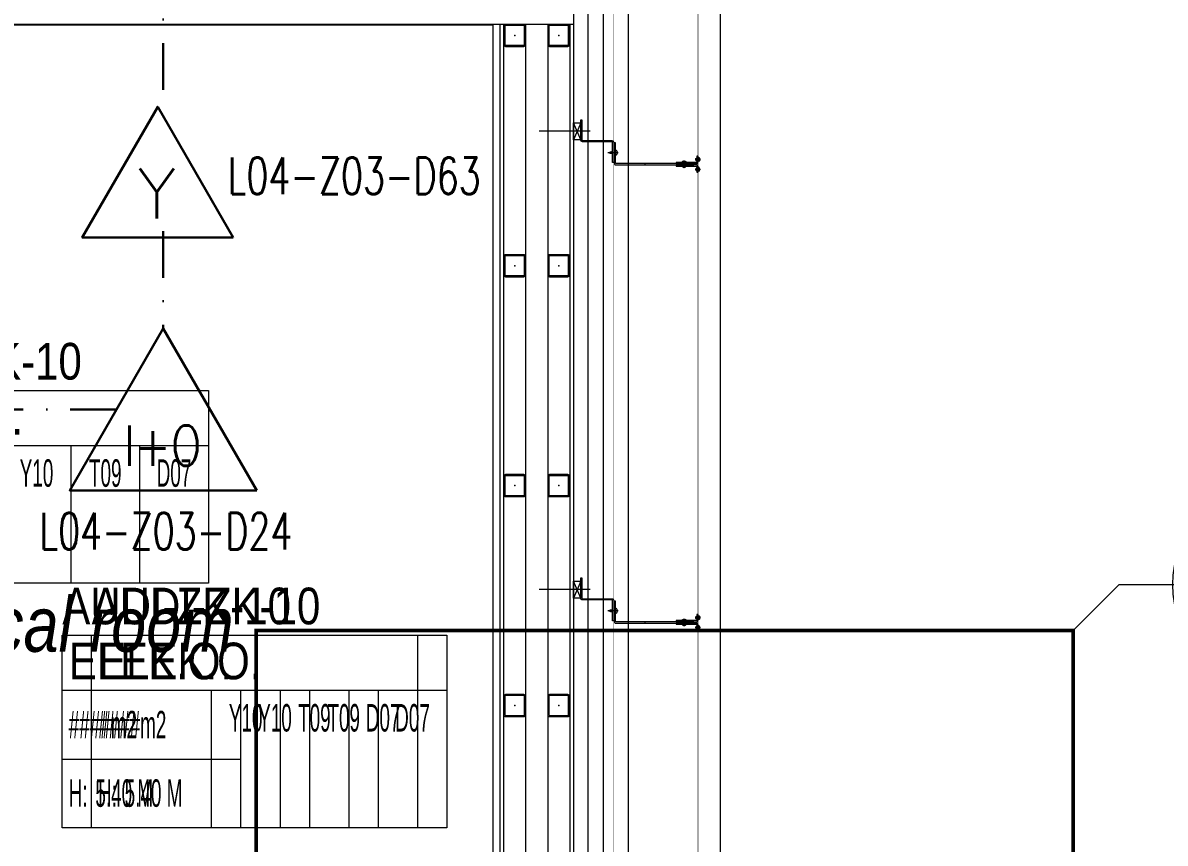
# Model space of a CAD drawing. Extents: x -1133 to 23780, y -1311 to 8245.
# Drawn here: x 4632.3 to 4943.9, y 2139.8 to 2363.6 of the extents above; entities that cross this region are included whole.
import ezdxf
from ezdxf.enums import TextEntityAlignment as Align

# ---------------------------------------------------------------- set-up
doc = ezdxf.new("R2010")
doc.units = 0
doc.header["$MEASUREMENT"] = 0
doc.linetypes.add('DASHDOT', pattern=[25.4, 12.7, -6.35, 0, -6.35])
doc.linetypes.add('HIDDEN2', pattern=[4.7625, 3.175, -1.5875])
doc.layers.get('0').update_dxf_attribs({"color": 9, "lineweight": 9})
for name, color, linetype, lineweight in [('06D', 9, 'Continuous', 9), ('10', 9, 'Continuous', 9), ('11', 9, 'Continuous', 9), ('14', 9, 'Continuous', 9), ('21', 9, 'Continuous', 9), ('33', 9, 'BATTING', 9), ('40', 9, 'Continuous', 9), ('40B', 9, 'Continuous', 9), ('E-DEDEKTÖR NUMARALARI', 20, 'Continuous', 30), ('E-KABLO', 7, 'Continuous', 30), ('E-KOMBİNE DEDEKTÖR (ISI+OPTİK DUMAN)', 7, 'Continuous', 30), ('E-YÜKSELTİLMİŞ DÖŞEME İÇİNDE DUMAN DEDEKTÖRÜ', 7, 'Continuous', 30)]:
    doc.layers.add(name, color=color, linetype=linetype, lineweight=lineweight)
doc.styles.add('Arial', font='arial.ttf', dxfattribs={"height": 2.5})
doc.styles.add('E-YAZI', font='txttw.shx')
doc.styles.add('MuuM_TEXT-ITALIC', font='ARIALNI.TTF')
doc.styles.add('MuuM_TEXT-STANDART', font='ARIALN.TTF')
doc.linetypes.add('BATTING', pattern='A,0.0001,-0.1,[134,ltypeshp.shx,S=0.1,R=0,X=-0.1,Y=0],-0.2,[134,ltypeshp.shx,S=0.1,R=180,X=0.1,Y=0],-0.1', length=0.4001)

# ---------------------------------------------------------------- blocks, each defined once
blk = doc.blocks.new('0_detailbox1')
blk.add_lwpolyline([(10.411, -2.5), (7.911, 0), (-5, 0)])
blk.add_circle((0, 0), 5)
at = {"style": 'Arial'}
blk.add_attdef('DETAYADI', text='', height=3, dxfattribs=at).set_placement((0, 0), align=Align.BOTTOM_CENTER)
blk.add_attdef('PAFTAADI', text='', height=2, dxfattribs=at).set_placement((0, -0.5), align=Align.TOP_CENTER)
blk = doc.blocks.new('p- alum kaplama profil')
at = {"lineweight": 13}
blk.add_lwpolyline([(7.12, 12.59), (7.12, 26.49)], dxfattribs=at)
at = {"lineweight": 5}
blk.add_lwpolyline([(9.44, 15.16), (4.79, 15.16), (4.79, 17.16), (9.44, 17.16)], close=True, dxfattribs=at)
for points in [[(4.79, 15.16), (9.44, 17.16)], [(9.44, 15.16), (4.79, 17.16)]]:
    blk.add_lwpolyline(points, dxfattribs=at)
at = {"lineweight": 18}
blk.add_lwpolyline([(4.09, 6.16), (-1.41, 6.16), (-1.41, 6.46), (4.09, 6.46, 0.414214), (4.29, 6.66), (4.29, 14.66, -0.414214), (4.79, 15.16), (10.29, 15.16), (10.29, 14.86), (4.79, 14.86, 0.414214), (4.59, 14.66), (4.59, 6.66, -0.414214)], format="xyb", close=True, dxfattribs=at)
blk.add_lwpolyline([(-2.06, 5.56), (-2.06, -2.34), (-2.06, -15.69), (-1.66, -15.69), (-1.66, -2.34), (-1.66, 5.56), (-1.66, 5.56), (-1.66, 5.57), (-1.66, 5.57), (-1.66, 5.58), (-1.66, 5.58), (-1.65, 5.59), (-1.65, 5.59), (-1.65, 5.59), (-1.65, 5.6), (-1.65, 5.6), (-1.64, 5.61), (-1.64, 5.61), (-1.64, 5.62), (-1.64, 5.62), (-1.63, 5.62), (-1.63, 5.63), (-1.63, 5.63), (-1.62, 5.63), (-1.62, 5.64), (-1.61, 5.64), (-1.61, 5.64), (-1.61, 5.64), (-1.6, 5.65), (-1.6, 5.65), (-1.59, 5.65), (-1.59, 5.65), (-1.58, 5.65), (-1.58, 5.65), (-1.57, 5.66), (-1.57, 5.66), (-1.56, 5.66), (-1.56, 5.66), (3.94, 5.66), (3.94, 6.06), (-1.56, 6.06), (-1.58, 6.06), (-1.61, 6.05), (-1.63, 6.05), (-1.66, 6.05), (-1.68, 6.04), (-1.7, 6.03), (-1.73, 6.03), (-1.75, 6.02), (-1.77, 6.01), (-1.79, 6), (-1.82, 5.99), (-1.84, 5.97), (-1.86, 5.96), (-1.88, 5.94), (-1.89, 5.93), (-1.91, 5.91), (-1.93, 5.89), (-1.95, 5.87), (-1.96, 5.85), (-1.97, 5.83), (-1.99, 5.81), (-2, 5.79), (-2.01, 5.77), (-2.02, 5.75), (-2.03, 5.72), (-2.04, 5.7), (-2.04, 5.68), (-2.05, 5.65), (-2.05, 5.63), (-2.06, 5.61), (-2.06, 5.58)], close=True)
blk.add_lwpolyline([(-1.66, -2.34), (-2.06, -2.34)])
for points in [[(-2.36, -10.84), (-2.36, -16.39), (-2.36, -16.39, -0.414214), (-2.51, -16.54), (-2.51, -16.54), (-4.06, -16.54), (-4.06, -16.84), (-2.51, -16.84), (-2.51, -16.84, 0.414214), (-2.06, -16.39), (-2.06, -10.84)], [(-1.36, -10.84), (-1.66, -10.84), (-1.66, -16.39, 0.414214), (-1.21, -16.84), (-1.21, -16.84), (0.34, -16.84), (0.34, -16.54), (-1.21, -16.54), (-1.21, -16.54, -0.414214), (-1.36, -16.39), (-1.36, -16.39)]]:
    blk.add_lwpolyline(points, format="xyb", close=True)
for points in [[(1.61, 6.87, -10), (0.98, 6.96, -10)], [(1.56, 7.05, -10), (1.02, 7.13, -10)], [(1.05, 6.91, -10), (1.29, 7.56, -10)], [(1.29, 4.93, -10), (1.29, 7.8, -10)], [(1.53, 6.82, -10), (1.29, 7.56, -10)], [(1.29, 6.16, -10), (1.29, 6.26, -10)], [(0.67, 5.66, -10), (1.91, 5.66, -10)], [(0.67, 5.66, -10), (0.67, 5.64, -10), (0.67, 5.62, -10), (0.67, 5.6, -10), (0.68, 5.58, -10), (0.68, 5.56, -10), (0.69, 5.54, -10), (0.69, 5.52, -10), (0.7, 5.5, -10), (0.7, 5.48, -10), (0.71, 5.46, -10), (0.72, 5.45, -10), (0.73, 5.43, -10), (0.74, 5.41, -10), (0.75, 5.4, -10), (0.76, 5.38, -10), (0.77, 5.36, -10), (0.79, 5.35, -10), (0.8, 5.33, -10), (0.81, 5.32, -10), (0.83, 5.31, -10), (0.84, 5.29, -10), (0.86, 5.28, -10), (0.87, 5.27, -10), (0.89, 5.26, -10), (0.91, 5.25, -10), (0.92, 5.24, -10), (0.94, 5.23, -10), (0.96, 5.22, -10), (0.98, 5.21, -10), (1, 5.21, -10), (1.02, 5.2, -10), (1.03, 5.2, -10)], [(0.96, 5.66, -10), (0.97, 5.66, -10), (0.97, 5.66, -10), (0.97, 5.66, -10), (0.98, 5.66, -10), (0.98, 5.66, -10), (0.99, 5.66, -10), (0.99, 5.66, -10), (1, 5.66, -10), (1, 5.67, -10), (1, 5.67, -10), (1.01, 5.67, -10), (1.01, 5.67, -10), (1.01, 5.67, -10), (1.02, 5.68, -10), (1.02, 5.68, -10), (1.02, 5.68, -10), (1.03, 5.69, -10), (1.03, 5.69, -10), (1.03, 5.69, -10), (1.04, 5.7, -10), (1.04, 5.7, -10), (1.04, 5.7, -10), (1.04, 5.71, -10), (1.04, 5.71, -10), (1.05, 5.72, -10), (1.05, 5.72, -10), (1.05, 5.72, -10), (1.05, 5.73, -10), (1.05, 5.73, -10), (1.05, 5.74, -10), (1.05, 5.74, -10), (1.05, 5.75, -10)], [(1.33, 5.85, -10), (0.98, 5.88, -10)], [(1.03, 5.2, -10), (1.04, 5.2, -10), (1.05, 5.19, -10), (1.05, 5.19, -10), (1.06, 5.19, -10), (1.06, 5.19, -10), (1.07, 5.19, -10), (1.07, 5.19, -10), (1.08, 5.19, -10), (1.08, 5.19, -10), (1.09, 5.19, -10), (1.09, 5.18, -10), (1.1, 5.18, -10), (1.1, 5.18, -10), (1.11, 5.18, -10), (1.11, 5.18, -10), (1.12, 5.18, -10), (1.12, 5.18, -10), (1.13, 5.18, -10), (1.13, 5.18, -10), (1.14, 5.18, -10), (1.15, 5.18, -10), (1.15, 5.18, -10), (1.16, 5.17, -10), (1.16, 5.17, -10), (1.17, 5.17, -10), (1.17, 5.17, -10), (1.18, 5.17, -10), (1.18, 5.17, -10), (1.19, 5.17, -10), (1.19, 5.17, -10), (1.2, 5.17, -10), (1.2, 5.17, -10)], [(1.05, 5.83, -10), (1.05, 6.01, -10)], [(1.05, 5.75, -10), (1.05, 5.83, -10)], [(1.2, 5.17, -10), (1.2, 5.2, -10)], [(1.38, 5.2, -10), (1.2, 5.2, -10)], [(1.38, 5.17, -10), (1.38, 5.2, -10)], [(1.38, 5.17, -10), (1.38, 5.17, -10), (1.39, 5.17, -10), (1.39, 5.17, -10), (1.4, 5.17, -10), (1.41, 5.17, -10), (1.41, 5.17, -10), (1.42, 5.17, -10), (1.42, 5.17, -10), (1.43, 5.17, -10), (1.43, 5.18, -10), (1.44, 5.18, -10), (1.44, 5.18, -10), (1.45, 5.18, -10), (1.45, 5.18, -10), (1.46, 5.18, -10), (1.46, 5.18, -10), (1.47, 5.18, -10), (1.47, 5.18, -10), (1.48, 5.18, -10), (1.48, 5.18, -10), (1.49, 5.18, -10), (1.5, 5.19, -10), (1.5, 5.19, -10), (1.51, 5.19, -10), (1.51, 5.19, -10), (1.52, 5.19, -10), (1.52, 5.19, -10), (1.53, 5.19, -10), (1.53, 5.19, -10), (1.54, 5.19, -10), (1.54, 5.2, -10), (1.55, 5.2, -10)], [(1.53, 5.75, -10), (1.53, 5.92, -10)], [(1.53, 5.75, -10), (1.53, 5.74, -10), (1.53, 5.74, -10), (1.53, 5.73, -10), (1.53, 5.73, -10), (1.53, 5.72, -10), (1.54, 5.72, -10), (1.54, 5.72, -10), (1.54, 5.71, -10), (1.54, 5.71, -10), (1.54, 5.7, -10), (1.54, 5.7, -10), (1.55, 5.7, -10), (1.55, 5.69, -10), (1.55, 5.69, -10), (1.55, 5.69, -10), (1.56, 5.68, -10), (1.56, 5.68, -10), (1.56, 5.68, -10), (1.57, 5.67, -10), (1.57, 5.67, -10), (1.58, 5.67, -10), (1.58, 5.67, -10), (1.58, 5.67, -10), (1.59, 5.66, -10), (1.59, 5.66, -10), (1.6, 5.66, -10), (1.6, 5.66, -10), (1.6, 5.66, -10), (1.61, 5.66, -10), (1.61, 5.66, -10), (1.62, 5.66, -10), (1.62, 5.66, -10)], [(1.55, 5.2, -10), (1.57, 5.2, -10), (1.59, 5.21, -10), (1.6, 5.21, -10), (1.62, 5.22, -10), (1.64, 5.23, -10), (1.66, 5.24, -10), (1.68, 5.25, -10), (1.69, 5.26, -10), (1.71, 5.27, -10), (1.73, 5.28, -10), (1.74, 5.29, -10), (1.76, 5.31, -10), (1.77, 5.32, -10), (1.78, 5.33, -10), (1.8, 5.35, -10), (1.81, 5.36, -10), (1.82, 5.38, -10), (1.83, 5.4, -10), (1.84, 5.41, -10), (1.85, 5.43, -10), (1.86, 5.45, -10), (1.87, 5.46, -10), (1.88, 5.48, -10), (1.89, 5.5, -10), (1.89, 5.52, -10), (1.9, 5.54, -10), (1.9, 5.56, -10), (1.9, 5.58, -10), (1.91, 5.6, -10), (1.91, 5.62, -10), (1.91, 5.64, -10), (1.91, 5.66, -10)], [(-1.36, -13.04, 0), (-1.36, -12.37, 0)], [(-1.36, -13.72, 0), (-1.32, -13.68, 0), (-1.29, -13.65, 0), (-1.26, -13.61, 0), (-1.23, -13.58, 0), (-1.2, -13.54, 0), (-1.18, -13.5, 0), (-1.16, -13.45, 0), (-1.14, -13.41, 0), (-1.12, -13.37, 0), (-1.1, -13.32, 0), (-1.09, -13.28, 0), (-1.08, -13.23, 0), (-1.07, -13.18, 0), (-1.06, -13.14, 0), (-1.06, -13.09, 0), (-1.06, -13.04, 0), (-1.06, -12.99, 0), (-1.06, -12.95, 0), (-1.07, -12.9, 0), (-1.08, -12.85, 0), (-1.09, -12.81, 0), (-1.1, -12.76, 0), (-1.12, -12.72, 0), (-1.14, -12.67, 0), (-1.16, -12.63, 0), (-1.18, -12.59, 0), (-1.2, -12.55, 0), (-1.23, -12.51, 0), (-1.26, -12.47, 0), (-1.29, -12.43, 0), (-1.32, -12.4, 0), (-1.36, -12.37, 0)], [(-2.86, -13.04, 0), (-0.86, -13.04, 0)], [(-2.36, -12.52, 0), (-2.4, -12.53, 0), (-2.43, -12.56, 0), (-2.47, -12.58, 0), (-2.5, -12.6, 0), (-2.53, -12.63, 0), (-2.56, -12.66, 0), (-2.59, -12.69, 0), (-2.61, -12.73, 0), (-2.63, -12.76, 0), (-2.65, -12.8, 0), (-2.67, -12.84, 0), (-2.68, -12.88, 0), (-2.69, -12.92, 0), (-2.7, -12.96, 0), (-2.71, -13, 0), (-2.71, -13.04, 0), (-2.71, -13.08, 0), (-2.7, -13.13, 0), (-2.69, -13.17, 0), (-2.68, -13.21, 0), (-2.67, -13.25, 0), (-2.65, -13.28, 0), (-2.63, -13.32, 0), (-2.61, -13.36, 0), (-2.59, -13.39, 0), (-2.56, -13.42, 0), (-2.53, -13.45, 0), (-2.5, -13.48, 0), (-2.47, -13.51, 0), (-2.43, -13.53, 0), (-2.4, -13.55, 0), (-2.36, -13.57, 0)], [(-2.36, -13.04, 0), (-2.36, -12.52, 0)], [(-2.36, -13.04, 0), (-2.36, -12.73, 0)], [(-2.36, -12.73, 0), (-2.36, -13.04, 0)], [(-1.36, -12.73, 0), (-2.36, -12.73, 0)], [(-2.36, -13.04, 0), (-2.36, -13.36, 0)], [(-2.36, -13.04, 0), (-2.36, -13.57, 0)], [(-2.36, -13.36, 0), (-2.36, -13.04, 0)], [(-1.36, -13.36, 0), (-2.36, -13.36, 0)], [(-1.36, -13.04, 0), (-1.36, -13.72, 0)], [(-3.84, -17.04, 0), (-3.81, -17.07, 0), (-3.78, -17.1, 0), (-3.75, -17.12, 0), (-3.72, -17.15, 0), (-3.69, -17.17, 0), (-3.66, -17.19, 0), (-3.62, -17.21, 0), (-3.59, -17.23, 0), (-3.55, -17.24, 0), (-3.52, -17.26, 0), (-3.48, -17.27, 0), (-3.44, -17.28, 0), (-3.4, -17.28, 0), (-3.36, -17.29, 0), (-3.32, -17.29, 0), (-3.29, -17.29, 0), (-3.25, -17.29, 0), (-3.21, -17.29, 0), (-3.17, -17.28, 0), (-3.13, -17.28, 0), (-3.09, -17.27, 0), (-3.06, -17.26, 0), (-3.02, -17.24, 0), (-2.98, -17.23, 0), (-2.95, -17.21, 0), (-2.91, -17.19, 0), (-2.88, -17.17, 0), (-2.85, -17.15, 0), (-2.82, -17.12, 0), (-2.79, -17.1, 0), (-2.76, -17.07, 0), (-2.73, -17.04, 0)], [(-3.29, -17.04, 0), (-3.84, -17.04, 0)], [(-2.85, -16.54, 0), (-2.86, -16.51, 0), (-2.87, -16.47, 0), (-2.89, -16.44, 0), (-2.91, -16.41, 0), (-2.93, -16.38, 0), (-2.96, -16.35, 0), (-2.98, -16.33, 0), (-3.01, -16.31, 0), (-3.04, -16.29, 0), (-3.07, -16.27, 0), (-3.11, -16.25, 0), (-3.14, -16.24, 0), (-3.18, -16.23, 0), (-3.21, -16.22, 0), (-3.25, -16.22, 0), (-3.29, -16.22, 0), (-3.32, -16.22, 0), (-3.36, -16.22, 0), (-3.39, -16.23, 0), (-3.43, -16.24, 0), (-3.46, -16.25, 0), (-3.5, -16.27, 0), (-3.53, -16.29, 0), (-3.56, -16.31, 0), (-3.59, -16.33, 0), (-3.61, -16.35, 0), (-3.64, -16.38, 0), (-3.66, -16.41, 0), (-3.68, -16.44, 0), (-3.7, -16.47, 0), (-3.71, -16.51, 0), (-3.73, -16.54, 0)], [(-3.29, -16.54, 0), (-3.73, -16.54, 0)], [(-3.29, -16.54, 0), (-3.55, -16.54, 0)], [(-3.55, -16.54, 0), (-3.29, -16.54, 0)], [(-3.55, -17.04, 0), (-3.55, -16.54, 0)], [(-3.29, -17.54, 0), (-3.29, -16.04, 0)], [(-3.29, -16.54, 0), (-2.85, -16.54, 0)], [(-3.29, -16.54, 0), (-3.03, -16.54, 0)], [(-3.03, -16.54, 0), (-3.29, -16.54, 0)], [(-3.29, -17.04, 0), (-2.73, -17.04, 0)], [(-3.03, -17.04, 0), (-3.03, -16.54, 0)], [(-0.56, -17.04, 0), (-1.11, -17.04, 0)], [(0, -17.04, 0), (-0.03, -17.07, 0), (-0.06, -17.1, 0), (-0.09, -17.12, 0), (-0.12, -17.15, 0), (-0.15, -17.17, 0), (-0.18, -17.19, 0), (-0.22, -17.21, 0), (-0.25, -17.23, 0), (-0.29, -17.24, 0), (-0.33, -17.26, 0), (-0.36, -17.27, 0), (-0.4, -17.28, 0), (-0.44, -17.28, 0), (-0.48, -17.29, 0), (-0.52, -17.29, 0), (-0.56, -17.29, 0), (-0.59, -17.29, 0), (-0.63, -17.29, 0), (-0.67, -17.28, 0), (-0.71, -17.28, 0), (-0.75, -17.27, 0), (-0.79, -17.26, 0), (-0.82, -17.24, 0), (-0.86, -17.23, 0), (-0.89, -17.21, 0), (-0.93, -17.19, 0), (-0.96, -17.17, 0), (-0.99, -17.15, 0), (-1.02, -17.12, 0), (-1.05, -17.1, 0), (-1.08, -17.07, 0), (-1.11, -17.04, 0)], [(-1, -16.54, 0), (-0.98, -16.51, 0), (-0.97, -16.47, 0), (-0.95, -16.44, 0), (-0.93, -16.41, 0), (-0.91, -16.38, 0), (-0.88, -16.35, 0), (-0.86, -16.33, 0), (-0.83, -16.31, 0), (-0.8, -16.29, 0), (-0.77, -16.27, 0), (-0.73, -16.25, 0), (-0.7, -16.24, 0), (-0.66, -16.23, 0), (-0.63, -16.22, 0), (-0.59, -16.22, 0), (-0.56, -16.22, 0), (-0.52, -16.22, 0), (-0.48, -16.22, 0), (-0.45, -16.23, 0), (-0.41, -16.24, 0), (-0.38, -16.25, 0), (-0.34, -16.27, 0), (-0.31, -16.29, 0), (-0.28, -16.31, 0), (-0.25, -16.33, 0), (-0.23, -16.35, 0), (-0.2, -16.38, 0), (-0.18, -16.41, 0), (-0.16, -16.44, 0), (-0.14, -16.47, 0), (-0.13, -16.51, 0), (-0.12, -16.54, 0)], [(-0.56, -16.54, 0), (-1, -16.54, 0)], [(-0.56, -16.54, 0), (-0.82, -16.54, 0)], [(-0.82, -16.54, 0), (-0.56, -16.54, 0)], [(-0.82, -17.04, 0), (-0.82, -16.54, 0)], [(-0.56, -17.54, 0), (-0.56, -16.04, 0)], [(-0.56, -16.54, 0), (-0.3, -16.54, 0)], [(-0.56, -16.54, 0), (-0.12, -16.54, 0)], [(-0.3, -16.54, 0), (-0.56, -16.54, 0)], [(-0.56, -17.04, 0), (0, -17.04, 0)], [(-0.3, -17.04, 0), (-0.3, -16.54, 0)]]:
    blk.add_polyline3d(points)
blk = doc.blocks.new('0_roomno2-flat-2')
at = {"layer": '21'}
blk.add_lwpolyline([(96.88, -52.5), (0, -52.5), (0, 0), (96.88, 0)], close=True, dxfattribs=at)
for points in [[(0, -15), (96.88, -15)], [(40.62, -15), (40.62, -52.5)], [(59.38, -15), (59.38, -52.5)], [(78.12, -15), (78.12, -52.5)], [(0, -33.75), (40.62, -33.75)]]:
    blk.add_lwpolyline(points, dxfattribs=at)
at = {"layer": '21', "style": 'MuuM_TEXT-STANDART', "width": 0.6}
blk.add_text('H:', height=7.5, dxfattribs=at).set_placement((1.75, -43.04), align=Align.MIDDLE_LEFT)
at = {"layer": '21', "style": 'Arial'}
blk.add_attdef('ODANO', (0, 5.85), '', height=10, dxfattribs=at)
blk.add_attdef('MEKANADI', text='', height=10, dxfattribs=at).set_placement((1.75, -15), align=Align.BOTTOM_LEFT)
at = {"layer": '21', "style": 'MuuM_TEXT-STANDART', "width": 0.6}
for tag, p in [('YER01', (50, -22.5)), ('TAVAN01', (68.75, -22.5)), ('DUVAR01', (87.5, -22.5)), ('YER02', (50, -33.75)), ('TAVAN02', (68.75, -33.75)), ('DUVAR02', (87.5, -33.75)), ('YER03', (50, -45)), ('TAVAN03', (68.75, -45)), ('DUVAR03', (87.5, -45))]:
    blk.add_attdef(tag, text='', height=7.5, dxfattribs=at).set_placement(p, align=Align.MIDDLE_CENTER)
for tag, p in [('M2', (1.75, -24.38)), ('TEMIZTAVANYUKSEKLIGI', (9, -43.04))]:
    blk.add_attdef(tag, text='', height=7.5, dxfattribs=at).set_placement(p, align=Align.MIDDLE_LEFT)
blk = doc.blocks.new('prf-60x60')
for points in [[(-2.5, -6), (2.5, -6, 0.414214), (3, -5.5), (3, -0.5, 0.414214), (2.5, 0), (-2.5, 0, 0.414214), (-3, -0.5), (-3, -5.5, 0.414214)], [(-2.5, -5.7), (2.5, -5.7, 0.414214), (2.7, -5.5), (2.7, -0.5, 0.414214), (2.5, -0.3), (-2.5, -0.3, 0.414214), (-2.7, -0.5), (-2.7, -5.5, 0.414214)]]:
    blk.add_lwpolyline(points, format="xyb", close=True)
at = {"color": 252}
blk.add_point((0, -3), dxfattribs=at)
blk = doc.blocks.new('p-zemin kat')
at = {"layer": '06D'}
for points in [[(4177.8, 2865), (4822.5, 2865), (4822.5, 2034.62), (4782.5, 2034.62)], [(4797.5, 2034.62), (4797.5, 2840), (4177.8, 2840)], [(4790.7, 2034.62), (4790.71, 2833.2), (4177.8, 2833.25)], [(4769.5, 2055.32), (4769.5, 2363.15)], [(4775.5, 2363.15), (4775.5, 2055.32)]]:
    blk.add_lwpolyline(points, dxfattribs=at)
blk.add_lwpolyline([(4762.5, 2096.54, 0.047625), (4292.46, 2180.34), (4288.5, 2130.49, -0.050892), (4780.05, 2039.53, -0.049178)], format="xyb", dxfattribs=at)
at = {"layer": '10'}
for points, const_width in [([(4177.8, 2859.1), (4816.5, 2859.1), (4816.5, 2034.62)], 0.2), ([(4793.5, 2034.92), (4793.5, 2836), (4177.8, 2836)], 0.1)]:
    blk.add_lwpolyline(points, dxfattribs=dict(at, const_width=const_width))
at = {"layer": '11'}
for points in [[(4782.5, 2363.15), (4782.5, 2363.15), (4782.5, 2054.32), (4762.5, 2054.32), (4762.5, 2363.15)], [(4763.5, 2055.32), (4763.5, 2055.32), (4763.5, 2363.15)], [(4781.5, 2363.15), (4781.5, 2055.32)]]:
    blk.add_lwpolyline(points, dxfattribs=at)
for points in [[(4762.5, 2101.73, 0.022939), (4537.5, 2153.27), (4537.5, 2230), (4537.5, 2230), (4537.5, 2253), (4527.5, 2253), (4527.5, 2240), (4527.5, 2240), (4527.5, 2230), (4527.5, 2230), (4527.5, 2155.06, 0.024009), (4287.87, 2185.72), (4283.12, 2125.91, -0.05155), (4780.05, 2034.32, -0.05155)], [(4762.5, 2100.69, 0.02305), (4536.5, 2152.43), (4536.5, 2230), (4536.5, 2252), (4528.5, 2252), (4528.5, 2240), (4528.5, 2230), (4528.5, 2153.87, 0.024028), (4288.79, 2184.65), (4284.2, 2126.83, -0.051333), (4779.25, 2035.6, -0.051333)]]:
    blk.add_lwpolyline(points, format="xyb", dxfattribs=at)
at = {"layer": '14'}
blk.add_lwpolyline([(4782.5, 2365), (4782.5, 2363.15), (4287.5, 2363.15), (4287.5, 2365.15)], dxfattribs=at)
at = {"layer": '33', "ltscale": 0.4}
blk.add_lwpolyline([(4786.5, 2036.84), (4786.5, 2829), (4177.8, 2829)], dxfattribs=at)
at = {"layer": '40'}
blk.add_lwpolyline([(4537.5, 2153.27), (4537.5, 2253), (4527.5, 2253), (4527.5, 2353), (4537.5, 2353), (4537.5, 2363), (4760.5, 2363), (4760.5, 2102.28, 0.022733), (4537.5, 2153.27)], format="xyb", close=True, dxfattribs=at)
at = {"layer": '40B'}
blk.add_lwpolyline([(4532.5, 2156.79), (4532.5, 2372.5), (4782.5, 2372.5), (4782.5, 2102.28), (4762.5, 2102.28), (4760.5, 2102.28, 0.022733), (4537.5, 2153.27), (4532.5, 2153.27)], format="xyb", close=True, dxfattribs=at)
ref = blk.add_blockref('0_roomno2-flat-2', (4586.07, 2263.25))
ref.add_attrib('ODANO', 'AUDI-ZK-10', dxfattribs={"layer": '21', "height": 10, "style": 'MuuM_TEXT-STANDART'}).set_placement((4586.07, 2263.25), align=Align.BOTTOM_LEFT)
ref.add_attrib('MEKANADI', 'ELEK.O.', dxfattribs={"layer": '21', "height": 10, "style": 'MuuM_TEXT-STANDART'}).set_placement((4587.82, 2248.25), align=Align.BOTTOM_LEFT)
ref.add_attrib('M2', '6.12m2', dxfattribs={"layer": '21', "height": 7.5, "style": 'MuuM_TEXT-STANDART', "width": 0.6}).set_placement((4587.82, 2238.88), align=Align.MIDDLE_LEFT)
ref.add_attrib('TEMIZTAVANYUKSEKLIGI', '5.40 M', dxfattribs={"layer": '21', "height": 7.5, "style": 'MuuM_TEXT-STANDART', "width": 0.6}).set_placement((4595.07, 2220.21), align=Align.MIDDLE_LEFT)
ref.add_attrib('YER01', 'Y10', dxfattribs={"layer": '21', "height": 7.5, "style": 'MuuM_TEXT-STANDART', "width": 0.6}).set_placement((4636.07, 2240.75), align=Align.MIDDLE_CENTER)
ref.add_attrib('TAVAN01', 'T09', dxfattribs={"layer": '21', "height": 7.5, "style": 'MuuM_TEXT-STANDART', "width": 0.6}).set_placement((4654.82, 2240.75), align=Align.MIDDLE_CENTER)
ref.add_attrib('DUVAR01', 'D07', dxfattribs={"layer": '21', "height": 7.5, "style": 'MuuM_TEXT-STANDART', "width": 0.6}).set_placement((4673.57, 2240.75), align=Align.MIDDLE_CENTER)
at = {"layer": '10'}
for p in [(4766.5, 2363.15), (4778.5, 2363.15), (4766.5, 2300.32), (4778.5, 2300.32), (4766.5, 2240.32), (4778.5, 2240.32), (4766.5, 2180.32), (4778.5, 2180.32)]:
    blk.add_blockref('prf-60x60', p, dxfattribs=at)
at = {"layer": '10', "rotation": 90}
for p in [(4799.66, 2326.86), (4799.66, 2201.86)]:
    blk.add_blockref('p- alum kaplama profil', p, dxfattribs=at)
at = {"layer": '40', "insert": (4633.97, 2199.38), "char_height": 15, "width": 335.6561, "attachment_point": 5, "style": 'MuuM_TEXT-ITALIC'}
blk.add_mtext('electrical room', dxfattribs=at)
blk = doc.blocks.new('100_KOMBİNE DEDEKTÖR (ISI+OPTİK DUMAN) 085')
at = {"layer": 'E-KOMBİNE DEDEKTÖR (ISI+OPTİK DUMAN)', "color": 4}
blk.add_lwpolyline([(2.55, 0), (0, 4.416), (-2.55, 0)], close=True, dxfattribs=at)
at = {"layer": 'E-KOMBİNE DEDEKTÖR (ISI+OPTİK DUMAN)', "color": 3, "style": 'E-YAZI', "width": 0.8}
blk.add_text('I+O', height=1.1016, dxfattribs=at).set_placement((-0.018, 1.224), align=Align.MIDDLE)
blk = doc.blocks.new('100_YÜKSELTİLMİŞ DÖŞEME İÇİNDE DUMAN DEDEKTÖRÜ 085')
at = {"layer": 'E-YÜKSELTİLMİŞ DÖŞEME İÇİNDE DUMAN DEDEKTÖRÜ', "color": 4}
blk.add_lwpolyline([(2.059, 0), (0, 3.566), (-2.059, 0)], close=True, dxfattribs=at)
at = {"layer": 'E-YÜKSELTİLMİŞ DÖŞEME İÇİNDE DUMAN DEDEKTÖRÜ', "color": 3, "style": 'E-YAZI'}
blk.add_text('Y', height=1.36, dxfattribs=at).set_placement((-0.022, 1.201), align=Align.MIDDLE)

msp = doc.modelspace()

# ---------------------------------------------------------------- linework, layer by layer
at = {"layer": '21', "linetype": 'HIDDEN2', "ltscale": 0.1, "const_width": 1}
msp.add_lwpolyline([(4918.81, 2197.8), (4696.02, 2197.8), (4696.02, 1849.53), (4918.81, 1849.53)], close=True, dxfattribs=at)
at = {"layer": 'E-KABLO', "color": 6, "linetype": 'DASHDOT'}
for p, q in [((4670.63, 2460), (4670.66, 2342.7)), ((4670.63, 2306.7), (4670.66, 2280.13)), ((4657.91, 2258.09), (4280.72, 2258.09))]:
    msp.add_line(p, q, dxfattribs=at)

# ---------------------------------------------------------------- block references
ref = msp.add_blockref('0_roomno2-flat-2', (4643.11, 2196.48))
ref.add_attrib('ODANO', 'AUDI-ZK-10', dxfattribs={"layer": '21', "height": 10, "style": 'MuuM_TEXT-STANDART'}).set_placement((4643.11, 2196.48), align=Align.BOTTOM_LEFT)
ref.add_attrib('MEKANADI', 'ELEK.O.', dxfattribs={"layer": '21', "height": 10, "style": 'MuuM_TEXT-STANDART'}).set_placement((4644.86, 2181.48), align=Align.BOTTOM_LEFT)
ref.add_attrib('M2', '####m2', dxfattribs={"layer": '21', "height": 7.5, "style": 'MuuM_TEXT-STANDART', "width": 0.6}).set_placement((4644.86, 2172.11), align=Align.MIDDLE_LEFT)
ref.add_attrib('TEMIZTAVANYUKSEKLIGI', '5.40 M', dxfattribs={"layer": '21', "height": 7.5, "style": 'MuuM_TEXT-STANDART', "width": 0.6}).set_placement((4652.11, 2153.44), align=Align.MIDDLE_LEFT)
ref.add_attrib('YER01', 'Y10', dxfattribs={"layer": '21', "height": 7.5, "style": 'MuuM_TEXT-STANDART', "width": 0.6}).set_placement((4693.11, 2173.98), align=Align.MIDDLE_CENTER)
ref.add_attrib('TAVAN01', 'T09', dxfattribs={"layer": '21', "height": 7.5, "style": 'MuuM_TEXT-STANDART', "width": 0.6}).set_placement((4711.86, 2173.98), align=Align.MIDDLE_CENTER)
ref.add_attrib('DUVAR01', 'D07', dxfattribs={"layer": '21', "height": 7.5, "style": 'MuuM_TEXT-STANDART', "width": 0.6}).set_placement((4730.61, 2173.98), align=Align.MIDDLE_CENTER)
ref = msp.add_blockref('0_roomno2-flat-2', (4651.11, 2196.48))
ref.add_attrib('ODANO', 'AUDI-ZK-10', dxfattribs={"layer": '21', "height": 10, "style": 'MuuM_TEXT-STANDART'}).set_placement((4651.11, 2196.48), align=Align.BOTTOM_LEFT)
ref.add_attrib('MEKANADI', 'ELEK.O.', dxfattribs={"layer": '21', "height": 10, "style": 'MuuM_TEXT-STANDART'}).set_placement((4652.86, 2181.48), align=Align.BOTTOM_LEFT)
ref.add_attrib('M2', '####m2', dxfattribs={"layer": '21', "height": 7.5, "style": 'MuuM_TEXT-STANDART', "width": 0.6}).set_placement((4652.86, 2172.11), align=Align.MIDDLE_LEFT)
ref.add_attrib('TEMIZTAVANYUKSEKLIGI', '5.40 M', dxfattribs={"layer": '21', "height": 7.5, "style": 'MuuM_TEXT-STANDART', "width": 0.6}).set_placement((4660.11, 2153.44), align=Align.MIDDLE_LEFT)
ref.add_attrib('YER01', 'Y10', dxfattribs={"layer": '21', "height": 7.5, "style": 'MuuM_TEXT-STANDART', "width": 0.6}).set_placement((4701.11, 2173.98), align=Align.MIDDLE_CENTER)
ref.add_attrib('TAVAN01', 'T09', dxfattribs={"layer": '21', "height": 7.5, "style": 'MuuM_TEXT-STANDART', "width": 0.6}).set_placement((4719.86, 2173.98), align=Align.MIDDLE_CENTER)
ref.add_attrib('DUVAR01', 'D07', dxfattribs={"layer": '21', "height": 7.5, "style": 'MuuM_TEXT-STANDART', "width": 0.6}).set_placement((4738.61, 2173.98), align=Align.MIDDLE_CENTER)
at = {"layer": '10'}
msp.add_blockref('p-zemin kat', (0, 0), dxfattribs=at)
at = {"layer": '21'}
ref = msp.add_blockref('0_detailbox1', (4970.86, 2210.3), dxfattribs=dict(at, xscale=-5, yscale=5, zscale=5))
ref.add_attrib('DETAYADI', '04', dxfattribs={"layer": '0', "height": 15, "style": 'Arial'}).set_placement((4972.43, 2210.3), align=Align.BOTTOM_CENTER)
ref.add_attrib('PAFTAADI', 'KRT-M-D-402', dxfattribs={"layer": '0', "height": 10, "style": 'Arial', "width": 0.45}).set_placement((4970.68, 2207.8), align=Align.TOP_CENTER)
at = {"layer": 'E-KOMBİNE DEDEKTÖR (ISI+OPTİK DUMAN)', "xscale": 10, "yscale": 10, "zscale": 10}
msp.add_blockref('100_KOMBİNE DEDEKTÖR (ISI+OPTİK DUMAN) 085', (4670.66, 2236.01), dxfattribs=at)
at = {"layer": 'E-YÜKSELTİLMİŞ DÖŞEME İÇİNDE DUMAN DEDEKTÖRÜ', "xscale": 10, "yscale": 10, "zscale": 10}
msp.add_blockref('100_YÜKSELTİLMİŞ DÖŞEME İÇİNDE DUMAN DEDEKTÖRÜ 085', (4669.12, 2305.01), dxfattribs=at)

# ---------------------------------------------------------------- texts
at = {"layer": 'E-DEDEKTÖR NUMARALARI', "style": 'E-YAZI', "width": 0.7}
for s, p in [('L04-Z03-D63', (4688.21, 2316.85)), ('L04-Z03-D24', (4636.86, 2219.88))]:
    msp.add_text(s, height=10, dxfattribs=at).set_placement(p)

doc.saveas('drawing.dxf')
